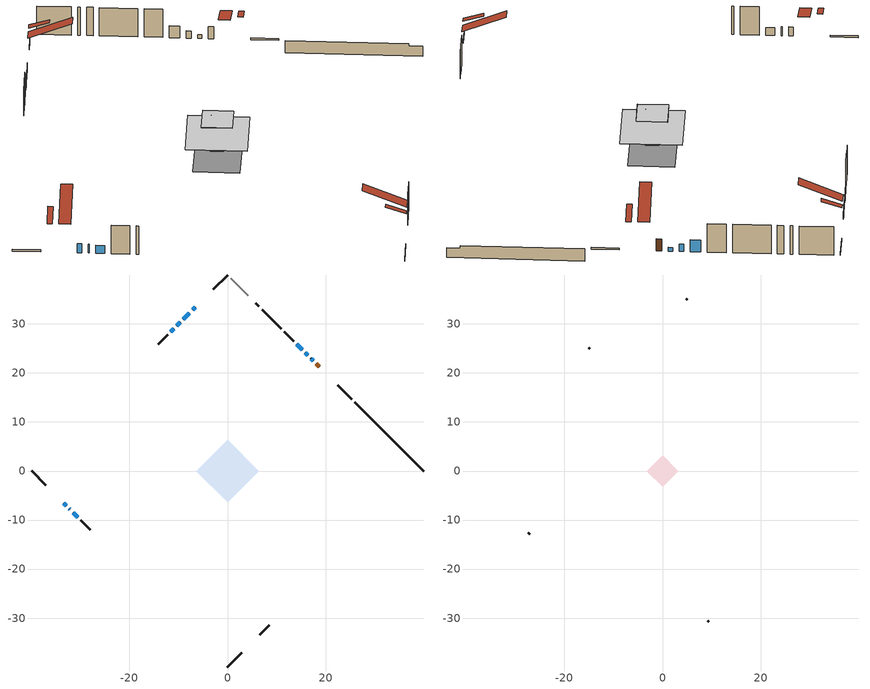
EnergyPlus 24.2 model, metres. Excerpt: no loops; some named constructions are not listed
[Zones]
conditioned space
 floor outside (Floor1 construction): -1.38,0 0,1.38 1.38,0 0,-1.38 z0.69
 floor adiabatic (AdiabaticFloorConstruction): -6.32,0 0,6.32 6.32,0 0,-6.32 z3.13
 floor foundation (Slab1 construction): -4.78,0 0,4.78 4.78,0 0,-4.78 z-1.39
 wall outside (RimJoist1 construction): 0,-39.97 2.87,-37.1 / -39.97,0 -37.1,-2.87 / 0,39.97 -2.87,37.1 / 25.3,14.67 22.43,17.54 z0.69:0.99
 wall outside (AdiabaticWallConstruction 1): 18.68,21.29 18.12,21.85 z0.69:2.72
 wall outside (AdiabaticWallConstruction): 17.46,22.51 17.03,22.94 z0.69:1.3; -6.62,33.35 -7.11,32.86 / 16.37,23.6 15.89,24.08 / -9.64,30.33 -10.31,29.66 / -10.96,29.01 -11.56,28.41 z0.69:1.91; -33.35,-6.62 -32.91,-7.06 / -32.26,-7.71 -32.15,-7.82 z0.69:2.22; -31.49,-8.48 -30.56,-9.41 z0.69:2.01; -7.77,32.2 -8.99,30.98 z0.69:1.81; 15.23,24.74 14.15,25.82 z0.69:2.72
 wall outside (Wall1 construction): 6.62,-33.35 8.54,-31.43 / -29.9,-10.07 -27.98,-11.99 / -12.22,27.75 -14.14,25.83 / 13.5,26.47 11.58,28.39 z0.69:5.57
 wall foundation (FoundationWall1 construction): 25.96,14.01,-1.39 25.96,14.01,0.69 38.57,1.4,0.69 38.57,1.4,0.27 39.97,0,0.27 39.97,0,-1.39
 wall othersidecoefficients (Wall3 construction): 10.92,29.05 7.04,32.93 z0.69:5.57
 wall othersidecoefficients (Wall4 construction): 6.38,33.59 5.72,34.24 z0.69:5.57
 wall adiabatic (Wall8 construction): 4.18,35.79 0.66,39.31 z0.69:5.57
 window (WindowConstruction): 17.46,22.51 17.03,22.94 z0.69:1.3
 window (WindowConstruction 9): -6.62,33.35 -7.11,32.86 z0.69:1.91
 window (WindowConstruction 7): -33.35,-6.62 -32.91,-7.06 z0.69:2.21
 window (WindowConstruction 8): -32.26,-7.71 -32.15,-7.82 z0.69:2.21
 window (WindowConstruction 1): 16.37,23.6 15.89,24.08 z0.69:1.91
 window (WindowConstruction 2): -31.49,-8.48 -30.56,-9.41 z0.69:2.01
 window (WindowConstruction 3): -7.77,32.2 -8.99,30.98 z0.69:1.81
 window (WindowConstruction 4): -9.65,30.32 -10.31,29.66 z0.69:1.91
 window (WindowConstruction 5): -10.96,29.01 -11.56,28.41 z0.69:1.91
 window (WindowConstruction 6): 15.23,24.74 14.15,25.82 z0.69:2.72
 door (Door): 18.68,21.29 18.12,21.85 z0.69:2.72
 ceiling adiabatic (AdiabaticFloorConstruction): 0,-6.32 6.32,0 0,6.32 -6.32,0 z3.13
 roof outside (Roof1 construction): 4.09,-35.88,5.57 1.97,-33.76,6.57 1.41,-34.32,6.57 3.53,-36.44,5.57; -35.88,-4.09,5.57 -33.76,-1.97,6.57 -34.32,-1.41,6.57 -36.44,-3.53,5.57; -4.09,35.88,5.57 -1.97,33.76,6.57 -1.41,34.32,6.57 -3.53,36.44,5.57; 21.22,18.75,5.57 19.1,16.63,6.57 19.65,16.07,6.57 21.78,18.19,5.57
attic - vented
 floor to conditioned space (Floor2 construction Reversed): -3.16,0 0,3.16 3.16,0 0,-3.16 z5.57
 floor to conditioned space (Floor3 construction Reversed): -1.38,0 0,1.38 1.38,0 0,-1.38 z5.57
 floor to conditioned space (Floor4 construction Reversed): -3.2,0 0,3.2 3.2,0 0,-3.2 z5.57
 wall outside (Wall5 construction): 9.2,-30.77 9.43,-30.54 / -27.33,-12.64 -27.1,-12.87 / -14.8,25.17 -15.02,24.95 / 5.07,34.9 4.84,35.13 z0.69:5.57
 roof outside (Roof2 construction): 5.97,-34,5.57 1.45,-29.49,8.23 0.23,-30.71,8.23 4.74,-35.23,5.57; -34,-5.97,5.57 -29.49,-1.45,8.23 -30.71,-0.23,8.23 -35.23,-4.74,5.57; -5.97,34,5.57 -1.45,29.49,8.23 -0.23,30.71,8.23 -4.74,35.23,5.57; 19.34,20.63,5.57 14.82,16.12,8.23 16.04,14.89,8.23 20.56,19.41,5.57
[Material] Roughness=Rough; Thermal Absorptance=0.9
Name | Thickness {m} | Conductivity {W/m-K} | Density {kg/m3} | Specific Heat {J/kg-K} | Solar Absorptance | Visible Absorptance
ceiling loosefill ins | 0.254 | 0.0480833 | 16.02 | 1046.75 | 0.7 | 0.7
ceiling stud and cavity | 0.1397 | 0.171354 | 65.682 | 1177.47 | 0.7 | 0.7
ceiling stud and cavity 1 | 0.1397 | 0.619807 | 65.682 | 1177.47 | 0.7 | 0.7
ceiling stud and cavity 2 | 0.1397 | 0.172471 | 65.682 | 1177.47 | 0.7 | 0.7
gypsum board | 0.0127 | 0.160291 | 801 | 837.4 | 0.6 | 0.6
[Construction]
Floor2 construction: ceiling loosefill ins, ceiling stud and cavity, gypsum board
Floor3 construction: ceiling loosefill ins, ceiling stud and cavity 1, gypsum board
Floor4 construction: ceiling loosefill ins, ceiling stud and cavity 2, gypsum board
[Schedule:Day:Interval]
interior lighting schedule day: No, 01:00, 0.108182, 04:00, 0.0901515, 05:00, 0.0991667, 06:00, 0.162273, 07:00, 0.270455, 08:00, 0.342576, 10:00, 0.369621, 11:00, 0.351591, 12:00, 0.333561, 13:00, 0.324545, 14:00, 0.31553, 15:00, 0.333561, 16:00, 0.369621, 17:00, 0.450758, 18:00, 0.585985, 19:00, 0.775303, 20:00, 0.955606, 21:00, 0.991667, 22:00, 0.712197, 23:00, 0.360606, 24:00, 0.162273
interior lighting schedule day 1: No, 01:00, 0.100909, 04:00, 0.0840909, 05:00, 0.0925, 06:00, 0.151364, 07:00, 0.252273, 08:00, 0.319545, 10:00, 0.344773, 11:00, 0.327955, 12:00, 0.311136, 13:00, 0.302727, 14:00, 0.294318, 15:00, 0.311136, 16:00, 0.344773, 17:00, 0.420455, 18:00, 0.546591, 19:00, 0.723182, 20:00, 0.891364, 21:00, 0.925, 22:00, 0.664318, 23:00, 0.336364, 24:00, 0.151364
interior lighting schedule day 2: No, 01:00, 0.0927273, 04:00, 0.0772727, 05:00, 0.085, 06:00, 0.139091, 07:00, 0.231818, 08:00, 0.293636, 10:00, 0.316818, 11:00, 0.301364, 12:00, 0.285909, 13:00, 0.278182, 14:00, 0.270455, 15:00, 0.285909, 16:00, 0.316818, 17:00, 0.386364, 18:00, 0.502273, 19:00, 0.664545, 20:00, 0.819091, 21:00, 0.85, 22:00, 0.610455, 23:00, 0.309091, 24:00, 0.139091
interior lighting schedule day 3: No, 01:00, 0.0845455, 04:00, 0.0704545, 05:00, 0.0775, 06:00, 0.126818, 07:00, 0.211364, 08:00, 0.267727, 10:00, 0.288864, 11:00, 0.274773, 12:00, 0.260682, 13:00, 0.253636, 14:00, 0.246591, 15:00, 0.260682, 16:00, 0.288864, 17:00, 0.352273, 18:00, 0.457955, 19:00, 0.605909, 20:00, 0.746818, 21:00, 0.775, 22:00, 0.556591, 23:00, 0.281818, 24:00, 0.126818
interior lighting schedule day 4: No, 01:00, 0.0763636, 04:00, 0.0636364, 05:00, 0.07, 06:00, 0.114545, 07:00, 0.190909, 08:00, 0.241818, 10:00, 0.260909, 11:00, 0.248182, 12:00, 0.235455, 13:00, 0.229091, 14:00, 0.222727, 15:00, 0.235455, 16:00, 0.260909, 17:00, 0.318182, 18:00, 0.413636, 19:00, 0.547273, 20:00, 0.674545, 21:00, 0.7, 22:00, 0.502727, 23:00, 0.254545, 24:00, 0.114545
interior lighting schedule day 5: No, 01:00, 0.0727273, 04:00, 0.0606061, 05:00, 0.0666667, 06:00, 0.109091, 07:00, 0.181818, 08:00, 0.230303, 10:00, 0.248485, 11:00, 0.236364, 12:00, 0.224242, 13:00, 0.218182, 14:00, 0.212121, 15:00, 0.224242, 16:00, 0.248485, 17:00, 0.30303, 18:00, 0.393939, 19:00, 0.521212, 20:00, 0.642424, 21:00, 0.666667, 22:00, 0.478788, 23:00, 0.242424, 24:00, 0.109091
interior lighting schedule day 6: No, 01:00, 0.0745455, 04:00, 0.0621212, 05:00, 0.0683333, 06:00, 0.111818, 07:00, 0.186364, 08:00, 0.236061, 10:00, 0.254697, 11:00, 0.242273, 12:00, 0.229848, 13:00, 0.223636, 14:00, 0.217424, 15:00, 0.229848, 16:00, 0.254697, 17:00, 0.310606, 18:00, 0.403788, 19:00, 0.534242, 20:00, 0.658485, 21:00, 0.683333, 22:00, 0.490758, 23:00, 0.248485, 24:00, 0.111818
interior lighting schedule day 7: No, 01:00, 0.08, 04:00, 0.0666667, 05:00, 0.0733333, 06:00, 0.12, 07:00, 0.2, 08:00, 0.253333, 10:00, 0.273333, 11:00, 0.26, 12:00, 0.246667, 13:00, 0.24, 14:00, 0.233333, 15:00, 0.246667, 16:00, 0.273333, 17:00, 0.333333, 18:00, 0.433333, 19:00, 0.573333, 20:00, 0.706667, 21:00, 0.733333, 22:00, 0.526667, 23:00, 0.266667, 24:00, 0.12
interior lighting schedule day 8: No, 01:00, 0.0890909, 04:00, 0.0742424, 05:00, 0.0816667, 06:00, 0.133636, 07:00, 0.222727, 08:00, 0.282121, 10:00, 0.304394, 11:00, 0.289545, 12:00, 0.274697, 13:00, 0.267273, 14:00, 0.259848, 15:00, 0.274697, 16:00, 0.304394, 17:00, 0.371212, 18:00, 0.482576, 19:00, 0.638485, 20:00, 0.78697, 21:00, 0.816667, 22:00, 0.586515, 23:00, 0.29697, 24:00, 0.133636
interior lighting schedule day 9: No, 01:00, 0.0972727, 04:00, 0.0810606, 05:00, 0.0891667, 06:00, 0.145909, 07:00, 0.243182, 08:00, 0.30803, 10:00, 0.332348, 11:00, 0.316136, 12:00, 0.299924, 13:00, 0.291818, 14:00, 0.283712, 15:00, 0.299924, 16:00, 0.332348, 17:00, 0.405303, 18:00, 0.526894, 19:00, 0.697121, 20:00, 0.859242, 21:00, 0.891667, 22:00, 0.640379, 23:00, 0.324242, 24:00, 0.145909
interior lighting schedule day 10: No, 01:00, 0.105455, 04:00, 0.0878788, 05:00, 0.0966667, 06:00, 0.158182, 07:00, 0.263636, 08:00, 0.333939, 10:00, 0.360303, 11:00, 0.342727, 12:00, 0.325152, 13:00, 0.316364, 14:00, 0.307576, 15:00, 0.325152, 16:00, 0.360303, 17:00, 0.439394, 18:00, 0.571212, 19:00, 0.755758, 20:00, 0.931515, 21:00, 0.966667, 22:00, 0.694242, 23:00, 0.351515, 24:00, 0.158182
interior lighting schedule day 11: No, 01:00, 0.109091, 04:00, 0.0909091, 05:00, 0.1, 06:00, 0.163636, 07:00, 0.272727, 08:00, 0.345455, 10:00, 0.372727, 11:00, 0.354545, 12:00, 0.336364, 13:00, 0.327273, 14:00, 0.318182, 15:00, 0.336364, 16:00, 0.372727, 17:00, 0.454545, 18:00, 0.590909, 19:00, 0.781818, 20:00, 0.963636, 21:00, 1, 22:00, 0.718182, 23:00, 0.363636, 24:00, 0.163636
interior lighting schedule default day; occupants schedule default day; clothes dryer schedule default day; cooking range schedule default day; misc plug loads schedule default day; general water use schedule default day; heating setpoint default day; cooling setpoint default day; clothes dryer exhaust 0 schedule default day; cooling season schedule day; cooling season schedule day 2; cooling season schedule default day; exterior lighting schedule default day; natural vent schedule default day: No, 24:00, 0
occupants schedule day: No, 05:00, 0.426829, 06:00, 0.719512, 07:00, 1, 08:00, 0.670732, 09:00, 0.329268, 14:00, 0.170732, 15:00, 0.231707, 16:00, 0.329268, 17:00, 0.5, 18:00, 0.670732, 19:00, 0.829268, 21:00, 1, 22:00, 0.853659, 23:00, 0.646341, 24:00, 0.426829
clothes dryer schedule day; clothes dryer exhaust 0 schedule day: No, 01:00, 0.123457, 02:00, 0.0740741, 03:00, 0.0493827, 04:00, 0.0246914, 05:00, 0.0493827, 06:00, 0.0740741, 07:00, 0.197531, 08:00, 0.395062, 09:00, 0.592593, 10:00, 0.839506, 11:00, 0.962963, 12:00, 1, 13:00, 0.91358, 14:00, 0.82716, 15:00, 0.716049, 16:00, 0.753086, 17:00, 0.679012, 18:00, 0.666667, 20:00, 0.62963, 21:00, 0.641975, 22:00, 0.666667, 23:00, 0.54321, 24:00, 0.296296
cooking range schedule day: No, 05:00, 0.0597015, 06:00, 0.11194, 07:00, 0.171642, 08:00, 0.291045, 11:00, 0.343284, 12:00, 0.402985, 13:00, 0.462687, 14:00, 0.343284, 15:00, 0.291045, 16:00, 0.402985, 17:00, 0.567164, 18:00, 1, 19:00, 0.850746, 20:00, 0.432836, 21:00, 0.291045, 22:00, 0.231343, 23:00, 0.171642, 24:00, 0.11194
misc plug loads schedule day: No, 06:00, 0.705882, 07:00, 0.745098, 08:00, 0.803922, 15:00, 0.823529, 16:00, 0.862745, 17:00, 0.921569, 18:00, 0.980392, 19:00, 1, 20:00, 0.980392, 21:00, 0.941176, 22:00, 0.862745, 23:00, 0.784314, 24:00, 0.72549
general water use schedule day: No, 01:00, 0.315068, 03:00, 0.287671, 04:00, 0.342466, 05:00, 0.369863, 06:00, 0.520548, 07:00, 0.60274, 08:00, 0.534247, 10:00, 0.506849, 11:00, 0.465753, 14:00, 0.479452, 15:00, 0.534247, 16:00, 0.589041, 17:00, 0.69863, 18:00, 0.876712, 19:00, 0.890411, 20:00, 0.986301, 21:00, 1, 22:00, 0.863014, 23:00, 0.616438, 24:00, 0.465753
heating setpoint day: No, 07:00, 18, 23:00, 21, 24:00, 18
cooling setpoint day: No, 24:00, 25
cooling season schedule day 1: No, 24:00, 1
exterior lighting schedule day: No, 01:00, 0.566667, 03:00, 0.524167, 05:00, 0.495833, 06:00, 0.5525, 07:00, 0.623333, 08:00, 0.580833, 09:00, 0.439167, 10:00, 0.354167, 12:00, 0.34, 13:00, 0.354167, 14:00, 0.396667, 15:00, 0.425, 16:00, 0.495833, 17:00, 0.623333, 18:00, 0.793333, 19:00, 0.906667, 20:00, 0.963333, 21:00, 0.991667, 22:00, 0.920833, 23:00, 0.793333, 24:00, 0.665833
exterior lighting schedule day 1: No, 01:00, 0.528571, 03:00, 0.488929, 05:00, 0.4625, 06:00, 0.515357, 07:00, 0.581429, 08:00, 0.541786, 09:00, 0.409643, 10:00, 0.330357, 12:00, 0.317143, 13:00, 0.330357, 14:00, 0.37, 15:00, 0.396429, 16:00, 0.4625, 17:00, 0.581429, 18:00, 0.74, 19:00, 0.845714, 20:00, 0.898571, 21:00, 0.925, 22:00, 0.858929, 23:00, 0.74, 24:00, 0.621071
exterior lighting schedule day 10: No, 01:00, 0.552381, 03:00, 0.510952, 05:00, 0.483333, 06:00, 0.538571, 07:00, 0.607619, 08:00, 0.56619, 09:00, 0.428095, 10:00, 0.345238, 12:00, 0.331429, 13:00, 0.345238, 14:00, 0.386667, 15:00, 0.414286, 16:00, 0.483333, 17:00, 0.607619, 18:00, 0.773333, 19:00, 0.88381, 20:00, 0.939048, 21:00, 0.966667, 22:00, 0.897619, 23:00, 0.773333, 24:00, 0.649048
exterior lighting schedule day 11: No, 01:00, 0.571429, 03:00, 0.528571, 05:00, 0.5, 06:00, 0.557143, 07:00, 0.628571, 08:00, 0.585714, 09:00, 0.442857, 10:00, 0.357143, 12:00, 0.342857, 13:00, 0.357143, 14:00, 0.4, 15:00, 0.428571, 16:00, 0.5, 17:00, 0.628571, 18:00, 0.8, 19:00, 0.914286, 20:00, 0.971429, 21:00, 1, 22:00, 0.928571, 23:00, 0.8, 24:00, 0.671429
exterior lighting schedule day 2: No, 01:00, 0.485714, 03:00, 0.449286, 05:00, 0.425, 06:00, 0.473571, 07:00, 0.534286, 08:00, 0.497857, 09:00, 0.376429, 10:00, 0.303571, 12:00, 0.291429, 13:00, 0.303571, 14:00, 0.34, 15:00, 0.364286, 16:00, 0.425, 17:00, 0.534286, 18:00, 0.68, 19:00, 0.777143, 20:00, 0.825714, 21:00, 0.85, 22:00, 0.789286, 23:00, 0.68, 24:00, 0.570714
exterior lighting schedule day 3: No, 01:00, 0.442857, 03:00, 0.409643, 05:00, 0.3875, 06:00, 0.431786, 07:00, 0.487143, 08:00, 0.453929, 09:00, 0.343214, 10:00, 0.276786, 12:00, 0.265714, 13:00, 0.276786, 14:00, 0.31, 15:00, 0.332143, 16:00, 0.3875, 17:00, 0.487143, 18:00, 0.62, 19:00, 0.708571, 20:00, 0.752857, 21:00, 0.775, 22:00, 0.719643, 23:00, 0.62, 24:00, 0.520357
exterior lighting schedule day 4: No, 01:00, 0.4, 03:00, 0.37, 05:00, 0.35, 06:00, 0.39, 07:00, 0.44, 08:00, 0.41, 09:00, 0.31, 10:00, 0.25, 12:00, 0.24, 13:00, 0.25, 14:00, 0.28, 15:00, 0.3, 16:00, 0.35, 17:00, 0.44, 18:00, 0.56, 19:00, 0.64, 20:00, 0.68, 21:00, 0.7, 22:00, 0.65, 23:00, 0.56, 24:00, 0.47
exterior lighting schedule day 5: No, 01:00, 0.380952, 03:00, 0.352381, 05:00, 0.333333, 06:00, 0.371429, 07:00, 0.419048, 08:00, 0.390476, 09:00, 0.295238, 10:00, 0.238095, 12:00, 0.228571, 13:00, 0.238095, 14:00, 0.266667, 15:00, 0.285714, 16:00, 0.333333, 17:00, 0.419048, 18:00, 0.533333, 19:00, 0.609524, 20:00, 0.647619, 21:00, 0.666667, 22:00, 0.619048, 23:00, 0.533333, 24:00, 0.447619
exterior lighting schedule day 6: No, 01:00, 0.390476, 03:00, 0.36119, 05:00, 0.341667, 06:00, 0.380714, 07:00, 0.429524, 08:00, 0.400238, 09:00, 0.302619, 10:00, 0.244048, 12:00, 0.234286, 13:00, 0.244048, 14:00, 0.273333, 15:00, 0.292857, 16:00, 0.341667, 17:00, 0.429524, 18:00, 0.546667, 19:00, 0.624762, 20:00, 0.66381, 21:00, 0.683333, 22:00, 0.634524, 23:00, 0.546667, 24:00, 0.45881
exterior lighting schedule day 7: No, 01:00, 0.419048, 03:00, 0.387619, 05:00, 0.366667, 06:00, 0.408571, 07:00, 0.460952, 08:00, 0.429524, 09:00, 0.324762, 10:00, 0.261905, 12:00, 0.251429, 13:00, 0.261905, 14:00, 0.293333, 15:00, 0.314286, 16:00, 0.366667, 17:00, 0.460952, 18:00, 0.586667, 19:00, 0.670476, 20:00, 0.712381, 21:00, 0.733333, 22:00, 0.680952, 23:00, 0.586667, 24:00, 0.492381
exterior lighting schedule day 8: No, 01:00, 0.466667, 03:00, 0.431667, 05:00, 0.408333, 06:00, 0.455, 07:00, 0.513333, 08:00, 0.478333, 09:00, 0.361667, 10:00, 0.291667, 12:00, 0.28, 13:00, 0.291667, 14:00, 0.326667, 15:00, 0.35, 16:00, 0.408333, 17:00, 0.513333, 18:00, 0.653333, 19:00, 0.746667, 20:00, 0.793333, 21:00, 0.816667, 22:00, 0.758333, 23:00, 0.653333, 24:00, 0.548333
exterior lighting schedule day 9: No, 01:00, 0.509524, 03:00, 0.47131, 05:00, 0.445833, 06:00, 0.496786, 07:00, 0.560476, 08:00, 0.522262, 09:00, 0.394881, 10:00, 0.318452, 12:00, 0.305714, 13:00, 0.318452, 14:00, 0.356667, 15:00, 0.382143, 16:00, 0.445833, 17:00, 0.560476, 18:00, 0.713333, 19:00, 0.815238, 20:00, 0.86619, 21:00, 0.891667, 22:00, 0.827976, 23:00, 0.713333, 24:00, 0.59869
[Schedule:Week:Daily]
exterior lighting schedule Week Rule - Sep30-Oct6: exterior lighting schedule day 8, exterior lighting schedule day 9, exterior lighting schedule day 9, exterior lighting schedule day 9, exterior lighting schedule day 9, exterior lighting schedule day 9, exterior lighting schedule day 9, exterior lighting schedule default day, exterior lighting schedule default day, exterior lighting schedule default day, exterior lighting schedule default day, exterior lighting schedule default day
exterior lighting schedule Week Rule - Oct7-Oct27: exterior lighting schedule day 9, exterior lighting schedule day 9, exterior lighting schedule day 9, exterior lighting schedule day 9, exterior lighting schedule day 9, exterior lighting schedule day 9, exterior lighting schedule day 9, exterior lighting schedule default day, exterior lighting schedule default day, exterior lighting schedule default day, exterior lighting schedule default day, exterior lighting schedule default day
exterior lighting schedule Week Rule - Oct28-Nov3: exterior lighting schedule day 9, exterior lighting schedule day 9, exterior lighting schedule day 9, exterior lighting schedule day 9, exterior lighting schedule day 10, exterior lighting schedule day 10, exterior lighting schedule day 10, exterior lighting schedule default day, exterior lighting schedule default day, exterior lighting schedule default day, exterior lighting schedule default day, exterior lighting schedule default day
exterior lighting schedule Week Rule - Nov4-Nov24: exterior lighting schedule day 10, exterior lighting schedule day 10, exterior lighting schedule day 10, exterior lighting schedule day 10, exterior lighting schedule day 10, exterior lighting schedule day 10, exterior lighting schedule day 10, exterior lighting schedule default day, exterior lighting schedule default day, exterior lighting schedule default day, exterior lighting schedule default day, exterior lighting schedule default day
exterior lighting schedule Week Rule - Nov25-Dec1: exterior lighting schedule day 10, exterior lighting schedule day 10, exterior lighting schedule day 10, exterior lighting schedule day 10, exterior lighting schedule day 10, exterior lighting schedule day 10, exterior lighting schedule day 11, exterior lighting schedule default day, exterior lighting schedule default day, exterior lighting schedule default day, exterior lighting schedule default day, exterior lighting schedule default day
exterior lighting schedule Week Rule - Dec2-Dec31: exterior lighting schedule day 11, exterior lighting schedule day 11, exterior lighting schedule day 11, exterior lighting schedule day 11, exterior lighting schedule day 11, exterior lighting schedule day 11, exterior lighting schedule day 11, exterior lighting schedule default day, exterior lighting schedule default day, exterior lighting schedule default day, exterior lighting schedule default day, exterior lighting schedule default day
natural vent schedule Week Rule - Jan1-Dec31: natural vent schedule default day, natural vent schedule default day, natural vent schedule default day, natural vent schedule default day, natural vent schedule default day, natural vent schedule default day, natural vent schedule default day, natural vent schedule default day, natural vent schedule default day, natural vent schedule default day, natural vent schedule default day, natural vent schedule default day
